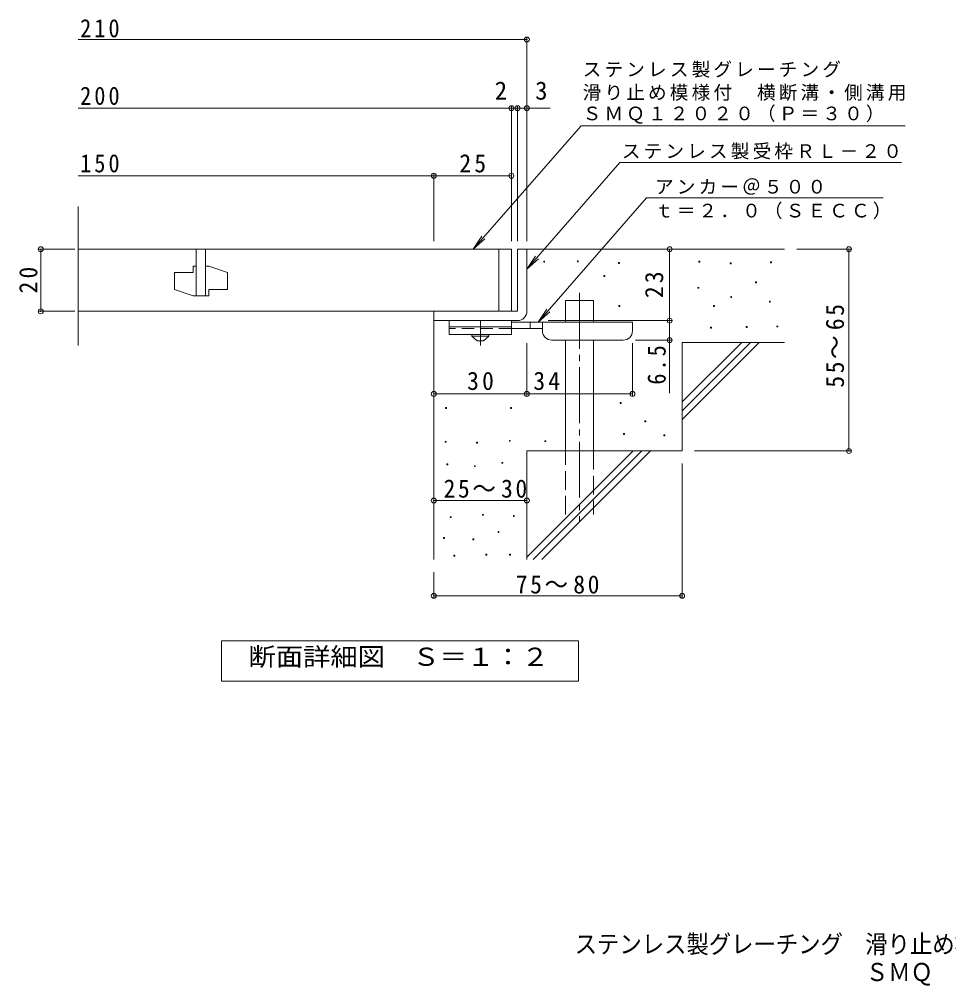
# Model space of a CAD drawing. Units: millimetres on the paper, enlarged 10 times, with parts at other scales. Extents: x -1744 to 1561, y -1372 to 1119.
# Drawn here: x -1744 to -247, y -1372 to 185 of the extents above; entities that cross this region are included whole.
import ezdxf
from ezdxf.enums import TextEntityAlignment as Align

# ---------------------------------------------------------------- set-up
doc = ezdxf.new("R2010")
doc.units = ezdxf.units.MM
doc.header["$LTSCALE"] = 10
doc.header["$PDMODE"] = 32
doc.header["$PDSIZE"] = 8
for name, pattern in [('CHAIN1', [8, 5, -1, 1, -1]), ('CHAIN2', [12, 9, -1, 1, -1]), ('DASHED2', [3, 2, -1]), ('DASHED3', [4, 3, -1])]:
    doc.linetypes.add(name, pattern=pattern)
for name, color, linetype, lineweight in [('D-0', 7, 'Continuous', 9), ('D-1', 2, 'Continuous', 9), ('D-2', 3, 'Continuous', 9), ('D-4', 7, 'Continuous', 9), ('D-5', 7, 'Continuous', 9), ('D-6', 6, 'Continuous', 9), ('D-9', 4, 'Continuous', 9)]:
    doc.layers.add(name, color=color, linetype=linetype, lineweight=lineweight)
doc.layers.add('F-5_F-5ﾚｲﾔ', color=2, linetype='Continuous')
doc.styles.add('ＭＳ ゴシック', font='')
doc.styles.get('ＭＳ ゴシック').set_extended_font_data('MS Gothic')

msp = doc.modelspace()

# ---------------------------------------------------------------- linework, layer by layer
at = {"layer": 'D-0'}
for points in [[(-899.55, -206.51), (-899.55, -205.01), (-898.05, -205.01), (-898.05, -206.51)], [(-845.41, -205.84), (-845.41, -204.34), (-843.91, -204.34), (-843.91, -205.84)], [(-779.09, -208.54), (-779.09, -207.04), (-777.59, -207.04), (-777.59, -208.54)], [(-649.83, -206.51), (-649.83, -205.01), (-648.33, -205.01), (-648.33, -206.51)], [(-599.07, -209.22), (-599.07, -207.72), (-597.57, -207.72), (-597.57, -209.22)], [(-534.1, -207.19), (-534.1, -205.69), (-532.6, -205.69), (-532.6, -207.19)], [(-802.77, -229.52), (-802.77, -228.02), (-801.27, -228.02), (-801.27, -229.52)], [(-651.18, -248.47), (-651.18, -246.97), (-649.68, -246.97), (-649.68, -248.47)], [(-558.47, -239.67), (-558.47, -238.17), (-556.97, -238.17), (-556.97, -239.67)], [(-598.39, -263.36), (-598.39, -261.86), (-596.89, -261.86), (-596.89, -263.36)], [(-778.41, -277.57), (-778.41, -276.07), (-776.91, -276.07), (-776.91, -277.57)], [(-626.14, -277.57), (-626.14, -276.07), (-624.64, -276.07), (-624.64, -277.57)], [(-536.13, -270.8), (-536.13, -269.3), (-534.63, -269.3), (-534.63, -270.8)], [(-630.88, -312.76), (-630.88, -311.26), (-629.38, -311.26), (-629.38, -312.76)], [(-573.35, -311.41), (-573.35, -309.91), (-571.85, -309.91), (-571.85, -311.41)], [(-523.95, -310.73), (-523.95, -309.23), (-522.45, -309.23), (-522.45, -310.73)], [(-776.38, -433.9), (-776.38, -432.4), (-774.88, -432.4), (-774.88, -433.9)], [(-1057.69, -442.11), (-1057.69, -440.61), (-1056.19, -440.61), (-1056.19, -442.11)], [(-953.01, -442.11), (-953.01, -440.61), (-951.51, -440.61), (-951.51, -442.11)], [(-736.45, -463.68), (-736.45, -462.18), (-734.95, -462.18), (-734.95, -463.68)], [(-770.96, -483.98), (-770.96, -482.48), (-769.46, -482.48), (-769.46, -483.98)], [(-1058.45, -496.54), (-1058.45, -495.04), (-1056.95, -495.04), (-1056.95, -496.54)], [(-1007.83, -498.06), (-1007.83, -496.56), (-1006.33, -496.56), (-1006.33, -498.06)], [(-954.91, -495.02), (-954.91, -493.52), (-953.41, -493.52), (-953.41, -495.02)], [(-897.51, -495.5), (-897.51, -494), (-896.01, -494), (-896.01, -495.5)], [(-706, -486.01), (-706, -484.51), (-704.5, -484.51), (-704.5, -486.01)], [(-967.09, -530.42), (-967.09, -528.92), (-965.59, -528.92), (-965.59, -530.42)], [(-1055.41, -532.71), (-1055.41, -531.21), (-1053.91, -531.21), (-1053.91, -532.71)], [(-1011.25, -535.75), (-1011.25, -534.25), (-1009.75, -534.25), (-1009.75, -535.75)], [(-1050.08, -617.98), (-1050.08, -616.48), (-1048.58, -616.48), (-1048.58, -617.98)], [(-998.31, -614.17), (-998.31, -612.67), (-996.81, -612.67), (-996.81, -614.17)], [(-948.44, -616.07), (-948.44, -614.57), (-946.94, -614.57), (-946.94, -616.07)], [(-1060.74, -651.47), (-1060.74, -649.97), (-1059.24, -649.97), (-1059.24, -651.47)], [(-1013.54, -653.76), (-1013.54, -652.26), (-1012.04, -652.26), (-1012.04, -653.76)], [(-973.18, -641.96), (-973.18, -640.46), (-971.68, -640.46), (-971.68, -641.96)], [(-1044.37, -680.02), (-1044.37, -678.52), (-1042.87, -678.52), (-1042.87, -680.02)], [(-992.6, -678.5), (-992.6, -677), (-991.1, -677), (-991.1, -678.5)], [(-954.53, -678.5), (-954.53, -677), (-953.03, -677), (-953.03, -678.5)]]:
    msp.add_lwpolyline(points, close=True, dxfattribs=at)
at = {"layer": 'D-1'}
for p, q in [((-941.67, -185.56), (-941.67, -285.56)), ((-941.67, -185.56), (-926.67, -185.56)), ((-926.67, -285.56), (-926.67, -185.56)), ((-941.67, -285.56), (-1076.67, -285.56)), ((-1076.67, -300.56), (-1076.67, -285.56)), ((-1076.67, -300.56), (-946.67, -300.56)), ((-946.67, -300.56), (-941.67, -300.56))]:
    msp.add_line(p, q, dxfattribs=at)
msp.add_arc((-941.67, -285.56), 15, 270, 0, dxfattribs=at)
at = {"layer": 'D-2'}
for p, q in [((-1649.34, -340.81), (-1649.34, -116.87)), ((-951.67, -185.56), (-1649.34, -185.56)), ((-1459.17, -185.56), (-1459.17, -260.56)), ((-1444.17, -185.56), (-1444.17, -260.56)), ((-971.67, -285.56), (-971.67, -185.56)), ((-951.67, -185.56), (-951.67, -285.56)), ((-1464.17, -213.06), (-1464.17, -223.06)), ((-1459.17, -213.06), (-1464.17, -213.06)), ((-1439.17, -213.06), (-1444.17, -213.06)), ((-1494.17, -223.06), (-1494.17, -250.56)), ((-1494.17, -223.06), (-1464.17, -223.06)), ((-1439.17, -250.56), (-1409.17, -250.56)), ((-1649.34, -285.56), (-951.67, -285.56))]:
    msp.add_line(p, q, dxfattribs=at)
for points in [[(-1439.17, -213.06), (-1409.17, -223.06), (-1409.17, -250.56)], [(-1439.17, -250.56), (-1439.17, -260.56), (-1464.17, -260.56), (-1494.17, -250.56)]]:
    msp.add_lwpolyline(points, dxfattribs=at)
at = {"layer": 'D-4'}
for p, q in [((-1649.34, 152.3), (-926.67, 152.3)), ((-926.67, -172.61), (-926.67, 155.3)), ((-1649.34, 41.61), (-951.67, 41.61)), ((-951.67, -172.61), (-951.67, 44.61)), ((-951.67, 41.61), (-946.67, 41.61)), ((-946.67, 41.61), (-889.01, 41.61)), ((-941.67, -172.61), (-941.67, 44.61)), ((-1649.34, -67.15), (-1076.67, -67.15)), ((-1076.67, -172.61), (-1076.67, -64.14)), ((-1076.67, -67.15), (-951.67, -67.15)), ((-1654.69, -185.56), (-1712.74, -185.56)), ((-1709.74, -285.56), (-1709.74, -185.56)), ((-696.71, -300.56), (-696.71, -185.56)), ((-404.91, -185.56), (-491.67, -185.56)), ((-407.91, -185.56), (-407.91, -510.56)), ((-1654.69, -285.56), (-1712.74, -285.56)), ((-892.66, -300.56), (-693.71, -300.56)), ((-696.71, -300.56), (-696.71, -417.31)), ((-926.66, -421.67), (-926.66, -337.06)), ((-756.66, -421.67), (-756.66, -337.06)), ((-693.71, -332.06), (-751.66, -332.06)), ((-404.91, -510.56), (-656.67, -510.56)), ((-676.67, -746.92), (-676.67, -530.56)), ((-1076.67, -590.32), (-926.67, -590.32)), ((-1076.67, -746.92), (-1076.67, -705.56)), ((-1076.67, -743.92), (-676.67, -743.92))]:
    msp.add_line(p, q, dxfattribs=at)
msp.add_lwpolyline([(-1076.66, -418.67), (-926.66, -418.67), (-756.66, -418.67)], dxfattribs=at)
for p in [(-926.67, 152.3), (-951.67, 41.61), (-941.67, 41.61), (-926.67, 41.61), (-1076.67, -67.15), (-951.67, -67.15), (-1709.74, -185.56), (-696.71, -185.56), (-407.91, -185.56), (-1709.74, -285.56), (-696.71, -300.56), (-696.71, -332.06), (-1076.66, -418.67), (-926.66, -418.67), (-756.66, -418.67), (-407.91, -510.56), (-1076.67, -590.32), (-926.67, -590.32), (-1076.67, -743.92), (-676.67, -743.92)]:
    msp.add_point(p, dxfattribs=at)
at = {"layer": 'D-5'}
for p, q in [((-839.22, 13.18), (-1013.21, -185.56)), ((-839.22, 13.18), (-317.32, 13.18)), ((-776.86, -45.61), (-926.67, -217.74)), ((-776.86, -45.61), (-323.53, -45.61)), ((-734, -102.51), (-908.55, -303.06)), ((-734, -102.51), (-352.98, -102.51)), ((-1013.21, -185.56), (-999.4, -164.73)), ((-1013.21, -185.56), (-994.47, -169.01)), ((-926.67, -217.74), (-912.86, -196.9)), ((-926.67, -217.74), (-907.94, -201.19)), ((-908.55, -303.06), (-894.74, -282.22)), ((-908.55, -303.06), (-889.82, -286.51))]:
    msp.add_line(p, q, dxfattribs=at)
msp.add_lwpolyline([(-1418.67, -881.51), (-1418.67, -816.51), (-843.67, -816.51), (-843.67, -881.51)], close=True, dxfattribs=at)
at = {"layer": 'D-6'}
for p, q in [((-926.67, -185.56), (-511.67, -185.56)), ((-864.38, -303.06), (-864.38, -268.06)), ((-864.38, -268.06), (-819.38, -268.06)), ((-819.38, -303.06), (-819.38, -268.06)), ((-1076.67, -300.56), (-1076.67, -685.56)), ((-864.38, -510.56), (-864.38, -332.06)), ((-819.38, -510.56), (-819.38, -332.06)), ((-676.67, -431.57), (-580.66, -335.56)), ((-676.67, -335.56), (-511.67, -335.56)), ((-676.67, -445.72), (-566.52, -335.56)), ((-676.67, -335.56), (-676.67, -510.56)), ((-676.67, -459.86), (-552.38, -335.56)), ((-926.67, -510.56), (-926.67, -685.56)), ((-926.67, -510.56), (-676.67, -510.56)), ((-926.67, -681.57), (-755.66, -510.56)), ((-916.52, -685.56), (-741.52, -510.56)), ((-902.38, -685.56), (-727.38, -510.56))]:
    msp.add_line(p, q, dxfattribs=at)
at = {"layer": 'D-6', "linetype": 'CHAIN2'}
msp.add_line((-841.88, -255.75), (-841.88, -623.9), dxfattribs=at)
at = {"layer": 'D-6', "linetype": 'DASHED3'}
for p, q in [((-864.38, -613.06), (-864.38, -510.56)), ((-819.38, -510.56), (-819.38, -613.06))]:
    msp.add_line(p, q, dxfattribs=at)
at = {"layer": 'D-9', "color": 3}
for p, q in [((-1051.66, -300.56), (-1051.66, -323.06)), ((-951.66, -300.56), (-1051.66, -300.56)), ((-951.66, -310.56), (-1051.66, -310.56)), ((-951.66, -300.56), (-951.66, -323.06)), ((-951.66, -323.06), (-1051.66, -323.06))]:
    msp.add_line(p, q, dxfattribs=at)
at = {"layer": 'D-9', "linetype": 'CHAIN1'}
msp.add_line((-1001.66, -340.8), (-1001.66, -300.56), dxfattribs=at)
at = {"layer": 'D-9'}
for p, q in [((-756.66, -303.06), (-951.66, -303.06)), ((-921.66, -313.06), (-921.66, -303.06)), ((-901.66, -317.06), (-901.66, -303.06)), ((-756.66, -317.06), (-756.66, -303.06)), ((-901.64, -313.06), (-951.66, -313.06)), ((-886.66, -332.06), (-771.66, -332.06))]:
    msp.add_line(p, q, dxfattribs=at)
at = {"layer": 'D-9', "color": 3, "linetype": 'DASHED2'}
msp.add_line((-951.66, -313.06), (-1051.66, -313.06), dxfattribs=at)
at = {"layer": 'D-9', "color": 2}
for p, q in [((-1015.41, -325.56), (-1015.41, -323.06)), ((-1015.41, -325.56), (-1006.66, -333.06)), ((-1015.41, -325.56), (-987.91, -325.56)), ((-996.66, -333.06), (-987.91, -325.56)), ((-987.91, -325.56), (-987.91, -323.06)), ((-1006.66, -333.06), (-996.66, -333.06))]:
    msp.add_line(p, q, dxfattribs=at)
at = {"layer": 'D-9'}
for centre, start, end in [((-886.66, -317.06), 180, 270), ((-771.66, -317.06), 270, 0)]:
    msp.add_arc(centre, 15, start, end, dxfattribs=at)

# ---------------------------------------------------------------- texts
at = {"layer": 'D-4', "color": 2, "style": 'ＭＳ ゴシック'}
for s, p in [('2', (-978.51, 46.61)), ('3', (-913.37, 46.61))]:
    msp.add_text(s, height=29.33, dxfattribs=at).set_placement(p, align=Align.BOTTOM_LEFT)
at = {"layer": 'D-4', "color": 2, "char_height": 29.33, "attachment_point": 7, "style": 'ＭＳ ゴシック'}
for s, insert in [('\\T1.27;\\W0.9;210', (-1646.29, 155.36)), ('\\T1.27;\\W0.9;200', (-1646.29, 46.61)), ('\\T1.27;\\W0.9;150', (-1646.29, -62.14)), ('\\T1.27;\\W0.95;25', (-1035.42, -62.15)), ('\\T1.27;\\W0.95;30', (-1022.91, -412.67)), ('\\T1.27;\\W0.95;34', (-916.3, -412.67)), ('\\T1.22;\\W0.95;25～30', (-1060.87, -586.18)), ('\\T1.22;\\W0.95;75～80', (-944.54, -740.65))]:
    msp.add_mtext(s, dxfattribs=dict(at, insert=insert))
at = {"layer": 'D-4', "color": 2, "char_height": 29.33, "attachment_point": 7, "rotation": 90, "style": 'ＭＳ ゴシック'}
for s, insert in [('\\T1.27;\\W0.95;20', (-1714.74, -256.81)), ('\\T1.27;\\W0.95;23', (-706.71, -264.31)), ('\\T1.22;\\W0.95;55～65', (-415.52, -408.57)), ('\\T1.27;\\W0.9;6.5', (-702.71, -403.76))]:
    msp.add_mtext(s, dxfattribs=dict(at, insert=insert))
at = {"layer": 'D-5', "color": 2, "style": 'ＭＳ ゴシック'}
for s, width, p in [('断面詳細図\u3000Ｓ＝１：２', 1.1, (-1375.24, -865.53)), ('ＳＭＱ\u3000１２０２０（Ｐ＝３０）＋ＲＬ－２０', 0.9, (-380.71, -1373.43))]:
    msp.add_text(s, height=29.33, dxfattribs=dict(at, width=width)).set_placement(p, align=Align.BOTTOM_LEFT)
at = {"layer": 'D-5', "char_height": 21.99, "attachment_point": 7, "style": 'ＭＳ ゴシック'}
for s, insert in [('\\T1.17;ステンレス製グレーチング', (-836.81, 90.81)), ('\\T1.17;滑り止め模様付\u3000横断溝・側溝用', (-836.81, 53.34)), ('\\T1.17;ＳＭＱ１２０２０（Ｐ＝３０）', (-836.81, 16.71)), ('\\T1.17;ステンレス製受枠ＲＬ－２０', (-773.74, -40.85)), ('\\T1.17;アンカー＠５００', (-720.36, -97.86)), ('\\T1.17;ｔ＝２．０（ＳＥＣＣ）', (-720.36, -137.17))]:
    msp.add_mtext(s, dxfattribs=dict(at, insert=insert))
at = {"layer": 'F-5_F-5ﾚｲﾔ', "style": 'ＭＳ ゴシック', "width": 0.9}
msp.add_text('ステンレス製グレーチング\u3000滑り止め模様付\u3000横断溝・側溝用', height=29.33, dxfattribs=at).set_placement((-849.73, -1328.5), align=Align.BOTTOM_LEFT)

doc.saveas('drawing.dxf')
